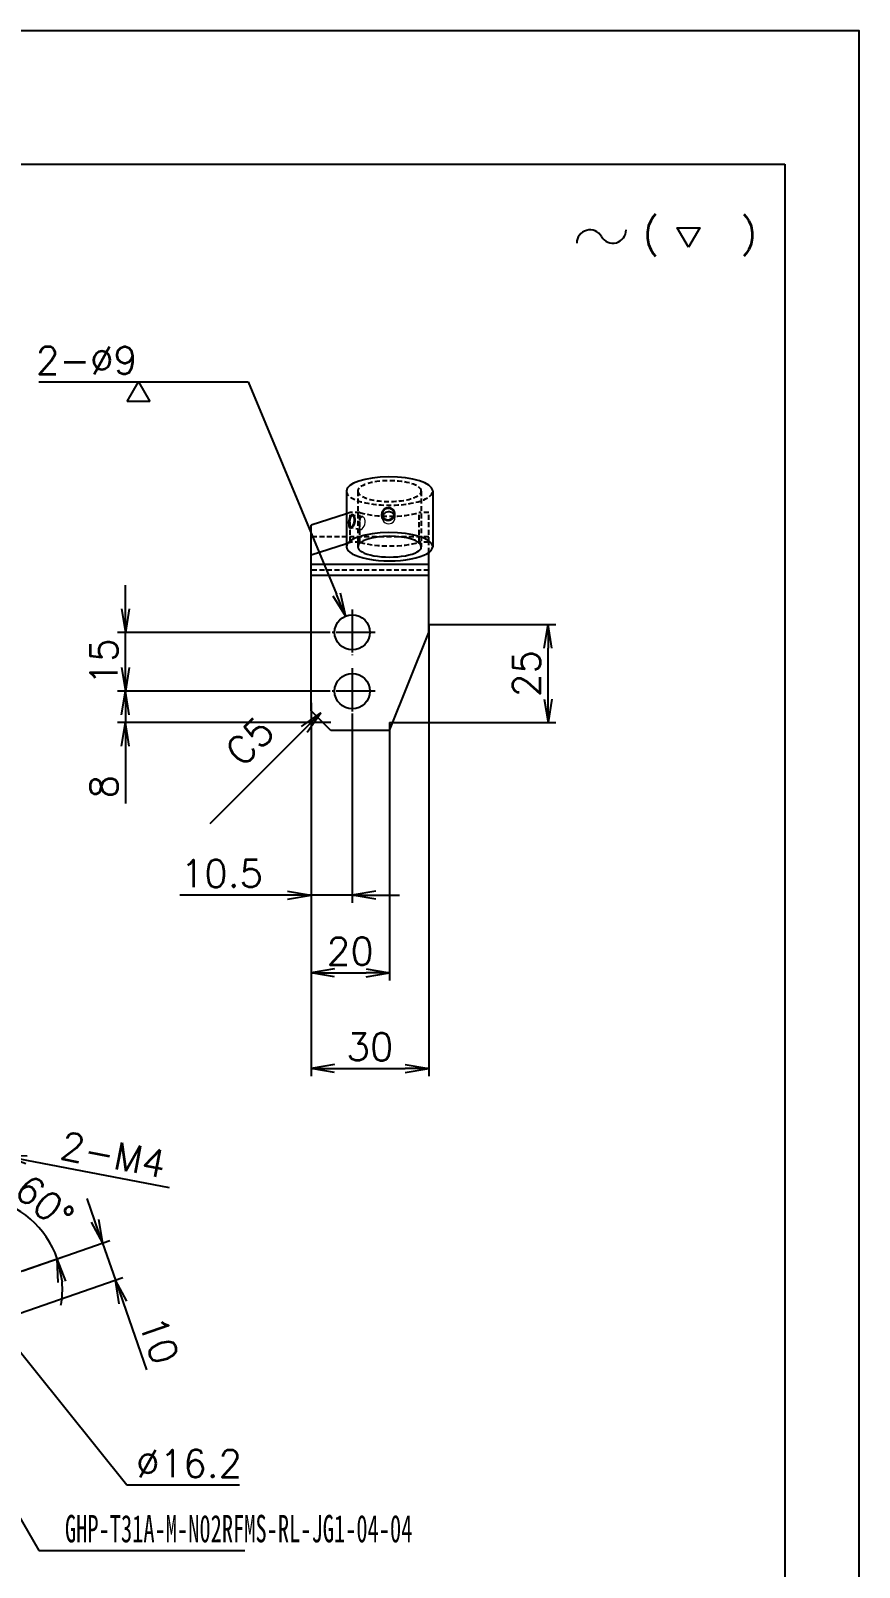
# Model space of a CAD drawing. Header units: millimetres. Extents: x 169 to 68710, y -18996 to 3059.
# Drawn here: x 1532.3 to 1743.5, y 2314.1 to 2705.9 of the extents above; entities that cross this region are included whole.
import ezdxf
from ezdxf.enums import TextEntityAlignment as Align

# ---------------------------------------------------------------- set-up
doc = ezdxf.new("R2010")
doc.units = ezdxf.units.MM
for name, pattern in [('CENTER-HOKUTO', [23, 20, -1, 1, -1]), ('DASHED', [15, 12, -3]), ('HIDDEN-HOKUTO', [3.8, 2.5, -1.3])]:
    doc.linetypes.add(name, pattern=pattern)
doc.layers.add('AM_4', color=253, linetype='Continuous', lineweight=25)
for name, color, linetype in [('AM_7', 2, 'CENTER-HOKUTO'), ('AM_HID', 1, 'HIDDEN-HOKUTO'), ('AM_VIS', 7, 'Continuous'), ('list', 3, 'Continuous'), ('title_frame', 7, 'Continuous'), ('word_dim', 253, 'Continuous')]:
    doc.layers.add(name, color=color, linetype=linetype)
doc.styles.get("Standard").update_dxf_attribs({"font": 'txt', "bigfont": 'gbcbig.shx'})
doc.dimstyles.new('STANDARD 1-1', dxfattribs={"dimtxt": 3.5, "dimasz": 3, "dimexe": 1, "dimexo": 0, "dimgap": 1, "dimtad": 3, "dimdsep": 46, "dimtxsty": 'Standard', "dimblk1": 'OPEN', "dimblk2": 'OPEN', "dimsah": 1, "dimcen": 0, "dimclrd": 256, "dimclre": 256, "dimclrt": 3, "dimazin": 2, "dimtfac": 1, "dimtmove": 0, "dimatfit": 3, "dimldrblk": 'OPEN', "dimfxl": 0, "dimtolj": 1, "dimlwd": 25, "dimlwe": 25, "dimarcsym": 0})
doc.dimstyles.new('STANDARD 1-2', dxfattribs={"dimscale": 2, "dimtxt": 3.5, "dimasz": 3, "dimexe": 1, "dimexo": 0, "dimgap": 1, "dimtad": 3, "dimdsep": 46, "dimtxsty": 'Standard', "dimblk1": 'OPEN', "dimblk2": 'OPEN', "dimsah": 1, "dimcen": 0, "dimclrd": 256, "dimclre": 256, "dimclrt": 3, "dimazin": 2, "dimtfac": 1, "dimtmove": 0, "dimatfit": 3, "dimldrblk": 'OPEN', "dimfxl": 0, "dimtolj": 1, "dimlwd": 25, "dimlwe": 25, "dimarcsym": 0})
doc.dimstyles.new('STANDARD 1-2$3', dxfattribs={"dimscale": 2, "dimtxt": 3.5, "dimasz": 3, "dimexe": 1, "dimexo": 0, "dimgap": 1, "dimtad": 3, "dimtoh": 1, "dimdsep": 46, "dimtxsty": 'Standard', "dimblk1": 'OPEN', "dimblk2": 'OPEN', "dimsah": 1, "dimcen": 0, "dimclrd": 256, "dimclre": 256, "dimclrt": 3, "dimazin": 2, "dimtfac": 1, "dimtofl": 0, "dimtmove": 0, "dimatfit": 3, "dimldrblk": 'OPEN', "dimfxl": 0, "dimtolj": 1, "dimlwd": 25, "dimlwe": 25, "dimarcsym": 0})

# ---------------------------------------------------------------- blocks, each defined once
blk = doc.blocks.new('shiage0')
at = {"layer": 'word_dim', "color": 3, "linetype": 'Continuous'}
for centre, start, end in [((1.69, 0), 30, 180), ((4.61, 1.69), 210, 0)]:
    blk.add_arc(centre, 1.69, start, end, dxfattribs=at)
blk = doc.blocks.new('12')
at = {"layer": 'title_frame', "color": 3, "linetype": 'Continuous'}
blk.add_lwpolyline([(20.46, 3.03), (19.01, 5.53), (21.9, 5.53)], close=True, dxfattribs=at)
blk.add_blockref('shiage0', (6.23, 3.56), dxfattribs=at)
blk.add_text('(   )', height=3.5, dxfattribs=at).set_placement((14.64, 3.08))
blk = doc.blocks.new('_Open')
at = {"color": 0, "lineweight": -2}
for p, q in [((-1, 0.167), (0, 0)), ((-1, -0.167), (0, 0)), ((0, 0), (-1, 0))]:
    blk.add_line(p, q, dxfattribs=at)
blk = doc.blocks.new('*D103')
at = {"layer": 'DEFPOINTS', "color": 0, "ltscale": 2, "transparency": 16777216}
for p in [(1608.37, 2537.47), (1556.37, 2529.47), (1608.72, 2529.47)]:
    blk.add_point(p, dxfattribs=at)
at = {"layer": 'word_dim', "lineweight": 25, "ltscale": 2, "transparency": 16777216}
for p, q in [((1556.37, 2543.47), (1556.37, 2549.47)), ((1608.37, 2537.47), (1554.37, 2537.47)), ((1556.37, 2537.47), (1556.37, 2529.47)), ((1608.72, 2529.47), (1554.37, 2529.47)), ((1556.37, 2523.47), (1556.37, 2508.8))]:
    blk.add_line(p, q, dxfattribs=at)
at = {"layer": 'word_dim', "lineweight": 25, "ltscale": 2, "transparency": 16777216, "xscale": 6, "yscale": 6, "zscale": 6}
for p, rotation in [((1556.37, 2537.47), 270), ((1556.37, 2529.47), 90)]:
    blk.add_blockref('_Open', p, dxfattribs=dict(at, rotation=rotation))
at = {"layer": 'word_dim', "color": 3, "ltscale": 2, "transparency": 16777216, "insert": (1550.87, 2513.13), "char_height": 7, "attachment_point": 5, "rotation": 90}
blk.add_mtext('\\A1;8', dxfattribs=at)
blk = doc.blocks.new('*D104')
at = {"layer": 'DEFPOINTS', "color": 0, "ltscale": 2, "transparency": 16777216}
for p in [(1556.37, 2552.47), (1608.37, 2552.47), (1608.37, 2537.47)]:
    blk.add_point(p, dxfattribs=at)
at = {"layer": 'word_dim', "lineweight": 25, "ltscale": 2, "transparency": 16777216}
for p, q in [((1556.37, 2558.47), (1556.37, 2564.47)), ((1608.37, 2552.47), (1554.37, 2552.47)), ((1556.37, 2537.47), (1556.37, 2552.47)), ((1608.37, 2537.47), (1554.37, 2537.47)), ((1556.37, 2531.47), (1556.37, 2525.47))]:
    blk.add_line(p, q, dxfattribs=at)
at = {"layer": 'word_dim', "lineweight": 25, "ltscale": 2, "transparency": 16777216, "xscale": 6, "yscale": 6, "zscale": 6}
for p, rotation in [((1556.37, 2552.47), 270), ((1556.37, 2537.47), 90)]:
    blk.add_blockref('_Open', p, dxfattribs=dict(at, rotation=rotation))
at = {"layer": 'word_dim', "color": 3, "ltscale": 2, "transparency": 16777216, "insert": (1550.87, 2544.97), "char_height": 7, "attachment_point": 5, "rotation": 90}
blk.add_mtext('\\A1;15', dxfattribs=at)
blk = doc.blocks.new('*D105')
at = {"layer": 'DEFPOINTS', "color": 0, "ltscale": 2, "transparency": 16777216}
for p in [(1603.72, 2534.47), (1614.22, 2531.62), (1603.72, 2485.48)]:
    blk.add_point(p, dxfattribs=at)
at = {"layer": 'word_dim', "lineweight": 25, "ltscale": 2, "transparency": 16777216}
for p, q in [((1603.72, 2534.47), (1603.72, 2483.48)), ((1614.22, 2531.62), (1614.22, 2483.48)), ((1597.72, 2485.48), (1570.22, 2485.48)), ((1614.22, 2485.48), (1603.72, 2485.48)), ((1620.22, 2485.48), (1626.22, 2485.48))]:
    blk.add_line(p, q, dxfattribs=at)
at = {"layer": 'word_dim', "lineweight": 25, "ltscale": 2, "transparency": 16777216, "xscale": 6, "yscale": 6, "zscale": 6}
blk.add_blockref('_Open', (1603.72, 2485.48), dxfattribs=at)
at = {"layer": 'word_dim', "lineweight": 25, "ltscale": 2, "transparency": 16777216, "xscale": 6, "yscale": 6, "zscale": 6, "rotation": 180}
blk.add_blockref('_Open', (1614.22, 2485.48), dxfattribs=at)
at = {"layer": 'word_dim', "color": 3, "ltscale": 2, "transparency": 16777216, "insert": (1580.97, 2490.98), "char_height": 7, "attachment_point": 5}
blk.add_mtext('\\A1;10.5', dxfattribs=at)
blk = doc.blocks.new('*D106')
at = {"layer": 'DEFPOINTS', "color": 0, "ltscale": 2, "transparency": 16777216}
for p in [(1603.72, 2534.47), (1623.72, 2529.47), (1623.72, 2465.67)]:
    blk.add_point(p, dxfattribs=at)
at = {"layer": 'word_dim', "lineweight": 25, "ltscale": 2, "transparency": 16777216}
for p, q in [((1603.72, 2534.47), (1603.72, 2463.67)), ((1623.72, 2529.47), (1623.72, 2463.67)), ((1609.72, 2465.67), (1617.72, 2465.67))]:
    blk.add_line(p, q, dxfattribs=at)
at = {"layer": 'word_dim', "lineweight": 25, "ltscale": 2, "transparency": 16777216, "xscale": 6, "yscale": 6, "zscale": 6, "rotation": 180}
blk.add_blockref('_Open', (1603.72, 2465.67), dxfattribs=at)
at = {"layer": 'word_dim', "lineweight": 25, "ltscale": 2, "transparency": 16777216, "xscale": 6, "yscale": 6, "zscale": 6}
blk.add_blockref('_Open', (1623.72, 2465.67), dxfattribs=at)
at = {"layer": 'word_dim', "color": 3, "ltscale": 2, "transparency": 16777216, "insert": (1613.72, 2471.17), "char_height": 7, "attachment_point": 5}
blk.add_mtext('\\A1;20', dxfattribs=at)
blk = doc.blocks.new('*D107')
at = {"layer": 'DEFPOINTS', "color": 0, "ltscale": 2, "transparency": 16777216}
for p in [(1633.72, 2554.47), (1603.72, 2534.47), (1633.72, 2441.27)]:
    blk.add_point(p, dxfattribs=at)
at = {"layer": 'word_dim', "lineweight": 25, "ltscale": 2, "transparency": 16777216}
for p, q in [((1633.72, 2554.47), (1633.72, 2439.27)), ((1603.72, 2534.47), (1603.72, 2439.27)), ((1609.72, 2441.27), (1627.72, 2441.27))]:
    blk.add_line(p, q, dxfattribs=at)
at = {"layer": 'word_dim', "lineweight": 25, "ltscale": 2, "transparency": 16777216, "xscale": 6, "yscale": 6, "zscale": 6, "rotation": 180}
blk.add_blockref('_Open', (1603.72, 2441.27), dxfattribs=at)
at = {"layer": 'word_dim', "lineweight": 25, "ltscale": 2, "transparency": 16777216, "xscale": 6, "yscale": 6, "zscale": 6}
blk.add_blockref('_Open', (1633.72, 2441.27), dxfattribs=at)
at = {"layer": 'word_dim', "color": 3, "ltscale": 2, "transparency": 16777216, "insert": (1618.72, 2446.77), "char_height": 7, "attachment_point": 5}
blk.add_mtext('\\A1;30', dxfattribs=at)
blk = doc.blocks.new('*D108')
at = {"layer": 'DEFPOINTS', "color": 0, "ltscale": 2, "transparency": 16777216}
for p in [(1633.72, 2554.47), (1664.13, 2554.47), (1623.72, 2529.47)]:
    blk.add_point(p, dxfattribs=at)
at = {"layer": 'word_dim', "lineweight": 25, "ltscale": 2, "transparency": 16777216}
for p, q in [((1633.72, 2554.47), (1666.13, 2554.47)), ((1664.13, 2535.47), (1664.13, 2548.47)), ((1623.72, 2529.47), (1666.13, 2529.47))]:
    blk.add_line(p, q, dxfattribs=at)
at = {"layer": 'word_dim', "lineweight": 25, "ltscale": 2, "transparency": 16777216, "xscale": 6, "yscale": 6, "zscale": 6}
for p, rotation in [((1664.13, 2554.47), 90), ((1664.13, 2529.47), 270)]:
    blk.add_blockref('_Open', p, dxfattribs=dict(at, rotation=rotation))
at = {"layer": 'word_dim', "color": 3, "ltscale": 2, "transparency": 16777216, "insert": (1658.63, 2541.97), "char_height": 7, "attachment_point": 5, "rotation": 90}
blk.add_mtext('\\A1;25', dxfattribs=at)
blk = doc.blocks.new('*D109')
at = {"layer": 'DEFPOINTS', "color": 0, "ltscale": 2, "transparency": 16777216}
for p in [(1612.5, 2556.62), (1615.95, 2548.31)]:
    blk.add_point(p, dxfattribs=at)
at = {"layer": 'word_dim', "lineweight": 25, "ltscale": 2, "transparency": 16777216}
for p, q in [((1534.31, 2616.33), (1587.68, 2616.33)), ((1587.68, 2616.33), (1610.19, 2562.16))]:
    blk.add_line(p, q, dxfattribs=at)
at = {"layer": 'word_dim', "lineweight": 25, "ltscale": 2, "transparency": 16777216, "xscale": 6, "yscale": 6, "zscale": 6, "rotation": 292.573750964101}
blk.add_blockref('_Open', (1612.5, 2556.62), dxfattribs=at)
at = {"layer": 'word_dim', "color": 3, "ltscale": 2, "transparency": 16777216, "insert": (1546.48, 2621.83), "char_height": 7, "attachment_point": 5}
blk.add_mtext('\\A1;{\\Fromans,bigfont|c134;2}-∅9', dxfattribs=at)
blk = doc.blocks.new('shiage1')
at = {"layer": 'word_dim', "color": 3, "linetype": 'Continuous'}
for p, q in [((0, 0), (-1.44, 2.5)), ((-1.44, 2.5), (1.44, 2.5)), ((1.44, 2.5), (0, 0))]:
    blk.add_line(p, q, dxfattribs=at)
blk = doc.blocks.new('*D81')
at = {"layer": 'DEFPOINTS', "color": 0, "ltscale": 2, "transparency": 16777216}
for p in [(1530.2, 2389.7), (1553.82, 2387.3), (1512.4, 2372.95)]:
    blk.add_point(p, dxfattribs=at)
at = {"layer": 'word_dim', "lineweight": 25, "ltscale": 2, "transparency": 16777216}
for p, q in [((1548.59, 2402.42), (1546.62, 2408.09)), ((1530.2, 2389.7), (1552.44, 2397.4)), ((1550.55, 2396.75), (1553.82, 2387.3)), ((1512.4, 2372.95), (1555.71, 2387.95)), ((1555.78, 2381.63), (1561.73, 2364.46))]:
    blk.add_line(p, q, dxfattribs=at)
at = {"layer": 'word_dim', "lineweight": 25, "ltscale": 2, "transparency": 16777216, "xscale": 6, "yscale": 6, "zscale": 6}
for p, rotation in [((1550.55, 2396.75), 289.0999954255253), ((1553.82, 2387.3), 109.0999954255253)]:
    blk.add_blockref('_Open', p, dxfattribs=dict(at, rotation=rotation))
at = {"layer": 'word_dim', "color": 3, "ltscale": 2, "transparency": 16777216, "insert": (1564.94, 2372.01), "char_height": 7, "attachment_point": 5, "rotation": 289.1}
blk.add_mtext('\\A1;10', dxfattribs=at)
blk = doc.blocks.new('*D82')
at = {"layer": 'DEFPOINTS', "color": 0, "ltscale": 2, "transparency": 16777216}
for p in [(1511.62, 2391.34), (1521.75, 2378.7)]:
    blk.add_point(p, dxfattribs=at)
at = {"layer": 'word_dim', "lineweight": 25, "ltscale": 2, "transparency": 16777216}
for p, q in [((1556.77, 2335.03), (1525.5, 2374.02)), ((1585.44, 2335.03), (1556.77, 2335.03))]:
    blk.add_line(p, q, dxfattribs=at)
at = {"layer": 'word_dim', "lineweight": 25, "ltscale": 2, "transparency": 16777216, "xscale": 6, "yscale": 6, "zscale": 6, "rotation": 128.7270675763932}
blk.add_blockref('_Open', (1521.75, 2378.7), dxfattribs=at)
at = {"layer": 'word_dim', "color": 3, "ltscale": 2, "transparency": 16777216, "insert": (1572.61, 2340.53), "char_height": 7, "attachment_point": 5}
blk.add_mtext('\\A1;∅16.2', dxfattribs=at)
blk = doc.blocks.new('*D85')
at = {"layer": 'DEFPOINTS', "color": 0, "ltscale": 2, "transparency": 16777216}
for p in [(1535.03, 2399.93), (1518.81, 2396.09), (1518.13, 2392.51), (1523.9, 2387.52), (1527.34, 2388.71)]:
    blk.add_point(p, dxfattribs=at)
at = {"layer": 'word_dim', "lineweight": 25, "ltscale": 2, "transparency": 16777216}
for p, q in [((1518.81, 2396.09), (1521.53, 2410.19)), ((1527.34, 2388.71), (1540.91, 2393.41))]:
    blk.add_line(p, q, dxfattribs=at)
for start, end in [(93.688, 108.2714), (19.1046, 79.1046), (349.9379, 4.5213)]:
    blk.add_arc((1516.68, 2385.02), 23.64, start, end, dxfattribs=at)
at = {"layer": 'word_dim', "lineweight": 25, "ltscale": 2, "transparency": 16777216, "xscale": 6, "yscale": 6, "zscale": 6}
for p, rotation in [((1521.15, 2408.23), 356.3962979834573), ((1539.02, 2392.75), 101.8129364410471)]:
    blk.add_blockref('_Open', p, dxfattribs=dict(at, rotation=rotation))
at = {"layer": 'word_dim', "color": 3, "ltscale": 2, "transparency": 16777216, "insert": (1535.76, 2407.04), "char_height": 7, "attachment_point": 5, "rotation": 319.1046}
blk.add_mtext('\\A1;60°', dxfattribs=at)
blk = doc.blocks.new('*D86')
at = {"layer": 'DEFPOINTS', "color": 0, "ltscale": 2, "transparency": 16777216}
for p in [(1525.27, 2419.06), (1516.76, 2396.02), (1520.69, 2395.26)]:
    blk.add_point(p, dxfattribs=at)
at = {"layer": 'word_dim', "lineweight": 25, "ltscale": 2, "transparency": 16777216}
for p, q in [((1515.45, 2420.95), (1509.56, 2422.08)), ((1516.76, 2396.02), (1521.72, 2421.78)), ((1520.69, 2395.26), (1525.65, 2421.02)), ((1521.34, 2419.81), (1525.27, 2419.06)), ((1531.16, 2417.92), (1567.5, 2410.93))]:
    blk.add_line(p, q, dxfattribs=at)
at = {"layer": 'word_dim', "lineweight": 25, "ltscale": 2, "transparency": 16777216, "xscale": 6, "yscale": 6, "zscale": 6}
for p, rotation in [((1521.34, 2419.81), 349.1047122440419), ((1525.27, 2419.06), 169.1047122440419)]:
    blk.add_blockref('_Open', p, dxfattribs=dict(at, rotation=rotation))
at = {"layer": 'word_dim', "color": 3, "ltscale": 2, "transparency": 16777216, "insert": (1553.32, 2419.26), "char_height": 7, "attachment_point": 5, "rotation": 349.1047}
blk.add_mtext('\\A1;{\\Fromans,bigfont|c134;2-M}4', dxfattribs=at)

msp = doc.modelspace()

# ---------------------------------------------------------------- linework, layer by layer
at = {"color": 7, "lineweight": 35}
for points in [[(1613.69, 2581.85), (1613.568, 2581.553), (1613.477, 2581.22), (1613.38, 2580.508), (1613.396, 2579.831), (1613.439, 2579.588), (1613.506, 2579.383), (1613.601, 2579.232), (1613.767, 2579.135)], [(1614.328, 2582.328), (1614.119, 2582.308), (1613.921, 2582.178), (1613.798, 2582.032), (1613.69, 2581.85)], [(1614.425, 2579.609), (1614.688, 2580.11), (1614.858, 2580.687), (1614.904, 2581.275), (1614.829, 2581.745), (1614.751, 2581.946), (1614.648, 2582.113), (1614.498, 2582.257), (1614.328, 2582.328)], [(1622.61, 2583.956), (1622.237, 2583.676), (1621.959, 2583.305), (1621.802, 2582.882), (1621.776, 2582.438)], [(1621.776, 2582.438), (1621.889, 2582.001), (1622.134, 2581.622), (1622.491, 2581.331), (1622.924, 2581.153), (1623.344, 2581.097), (1623.766, 2581.141), (1624.163, 2581.283)], [(1625.003, 2582.741), (1624.889, 2583.189), (1624.643, 2583.587), (1624.285, 2583.901), (1623.848, 2584.098), (1623.37, 2584.16), (1622.893, 2584.079), (1622.61, 2583.956)], [(1624.163, 2581.283), (1624.538, 2581.542), (1624.818, 2581.892), (1624.977, 2582.302), (1625.003, 2582.741)], [(1613.767, 2579.135), (1613.951, 2579.16), (1614.149, 2579.288), (1614.425, 2579.609)]]:
    msp.add_lwpolyline(points, dxfattribs=at)
at = {"color": 7, "linetype": 'DASHED', "lineweight": 13}
for points in [[(1616.888, 2581.878), (1616.675, 2581.859), (1616.477, 2581.729), (1616.356, 2581.582), (1616.253, 2581.399)], [(1616.989, 2579.159), (1617.216, 2579.548), (1617.388, 2579.994), (1617.485, 2580.464), (1617.491, 2580.921), (1617.402, 2581.335), (1617.223, 2581.661), (1617.065, 2581.806), (1616.888, 2581.878)], [(1624.253, 2580.332), (1624.628, 2580.586), (1624.908, 2580.932), (1625.068, 2581.339), (1625.094, 2581.779)], [(1616.253, 2581.399), (1616.117, 2581.023), (1616.027, 2580.598), (1615.978, 2580.146), (1615.967, 2579.703), (1615.992, 2579.325), (1616.057, 2579.006), (1616.17, 2578.781), (1616.327, 2578.685)], [(1616.327, 2578.685), (1616.506, 2578.711), (1616.705, 2578.839), (1616.989, 2579.159)], [(1621.866, 2581.475), (1621.979, 2581.04), (1622.225, 2580.665), (1622.581, 2580.379), (1623.013, 2580.203), (1623.433, 2580.148), (1623.855, 2580.192), (1624.253, 2580.332)]]:
    msp.add_lwpolyline(points, dxfattribs=at)
at = {"layer": 'AM_4'}
for p, q in [((1633.724, 2569.763), (1603.724, 2569.763)), ((1633.724, 2566.928), (1603.724, 2566.928))]:
    msp.add_line(p, q, dxfattribs=at)
at = {"layer": 'AM_7', "ltscale": 0.5}
for p, q in [((1614.224, 2558.318), (1614.224, 2546.618)), ((1620.074, 2552.468), (1608.374, 2552.468)), ((1614.224, 2543.318), (1614.224, 2531.618)), ((1620.074, 2537.468), (1608.374, 2537.468))]:
    msp.add_line(p, q, dxfattribs=at)
at = {"layer": 'AM_HID', "ltscale": 0.5}
for p, q in [((1615.624, 2588.48), (1615.624, 2574.306)), ((1631.824, 2588.48), (1631.824, 2574.306)), ((1613.724, 2583.028), (1612.724, 2582.701)), ((1613.724, 2575.468), (1613.724, 2583.028)), ((1616.175, 2583.028), (1613.724, 2583.028)), ((1616.888, 2581.878), (1614.328, 2582.328)), ((1616.175, 2575.468), (1616.175, 2583.028)), ((1621.866, 2581.475), (1621.776, 2582.438)), ((1625.094, 2581.779), (1625.003, 2582.741)), ((1631.274, 2575.468), (1631.274, 2583.028)), ((1633.724, 2583.028), (1631.274, 2583.028)), ((1633.724, 2575.468), (1633.724, 2583.028)), ((1616.327, 2578.685), (1613.767, 2579.135)), ((1633.724, 2576.856), (1603.724, 2576.856)), ((1612.724, 2575.141), (1613.724, 2575.468)), ((1616.175, 2575.468), (1613.724, 2575.468)), ((1633.724, 2575.468), (1631.274, 2575.468)), ((1633.724, 2572.807), (1633.724, 2575.468)), ((1633.724, 2568.352), (1603.724, 2568.352))]:
    msp.add_line(p, q, dxfattribs=at)
for centre, radius, start, end in [((1623.344, 2581.611), 1.485, 166.06518, 185.22954), ((1623.585, 2581.634), 1.516, 5.49479, 24.28495)]:
    msp.add_arc(centre, radius, start, end, dxfattribs=at)
for centre, major_axis, start_param, end_param in [((1623.724, 2588.48), (-8.1, 0), 3.1723883, 6.2831853), ((1623.724, 2588.48), (-11, 0), 0, 3.1415927), ((1623.724, 2588.48), (-8.1, 0), 0, 3.1415927), ((1623.724, 2588.48), (-8.1, 0), 3.1415927, 3.1723883), ((1623.724, 2585.646), (11, 0), 3.9559326, 5.4688454), ((1623.724, 2578.086), (-11, 0), 0.8143399, 2.3272527)]:
    msp.add_ellipse(centre, major_axis=major_axis, ratio=0.327219, start_param=start_param, end_param=end_param, dxfattribs=at)
at = {"layer": 'AM_VIS', "ltscale": 0.354356}
for p, q in [((1612.724, 2588.48), (1612.724, 2574.306)), ((1634.724, 2588.48), (1634.724, 2574.306))]:
    msp.add_line(p, q, dxfattribs=at)
at = {"layer": 'AM_VIS', "ltscale": 0.236739}
for p, q in [((1612.724, 2582.701), (1603.724, 2579.756)), ((1603.724, 2572.196), (1612.724, 2575.141))]:
    msp.add_line(p, q, dxfattribs=at)
at = {"layer": 'AM_VIS', "ltscale": 0.188989}
msp.add_line((1603.724, 2572.196), (1603.724, 2579.756), dxfattribs=at)
at = {"layer": 'AM_VIS', "ltscale": 0.060837}
msp.add_line((1603.724, 2569.763), (1603.724, 2572.196), dxfattribs=at)
at = {"layer": 'AM_VIS', "ltscale": 0.076102}
msp.add_line((1633.724, 2569.763), (1633.724, 2572.807), dxfattribs=at)
at = {"layer": 'AM_VIS', "ltscale": 0.070872}
for p, q in [((1603.724, 2566.928), (1603.724, 2569.763)), ((1633.724, 2566.928), (1633.724, 2569.763))]:
    msp.add_line(p, q, dxfattribs=at)
at = {"layer": 'AM_VIS'}
for p, q in [((1603.724, 2532.468), (1603.724, 2566.928)), ((1623.724, 2527.468), (1633.724, 2552.468))]:
    msp.add_line(p, q, dxfattribs=at)
at = {"layer": 'AM_VIS', "ltscale": 0.361488}
msp.add_line((1633.724, 2552.468), (1633.724, 2566.928), dxfattribs=at)
at = {"layer": 'AM_VIS', "ltscale": 0.176777}
msp.add_line((1608.724, 2527.468), (1603.724, 2532.468), dxfattribs=at)
at = {"layer": 'AM_VIS', "ltscale": 0.375}
msp.add_line((1623.724, 2527.468), (1608.724, 2527.468), dxfattribs=at)
at = {"layer": 'AM_VIS'}
for centre in [(1614.224, 2552.468), (1614.224, 2537.468)]:
    msp.add_circle(centre, 4.5, dxfattribs=at)
for centre, radius, start, end in [((1623.503, 2581.562), 1.651, 119.12002, 165.75914), ((1623.49, 2581.593), 1.618, 24.21184, 119.27436)]:
    msp.add_arc(centre, radius, start, end, dxfattribs=at)
for centre, major_axis, start_param, end_param in [((1623.724, 2588.48), (-11, 0), 3.1723883, 6.2831853), ((1623.724, 2588.48), (-11, 0), 3.1415927, 3.1723883), ((1623.724, 2574.306), (-11, 0), 3.1723883, 6.2831853), ((1623.724, 2574.306), (-11, 0), 0, 3.1415927), ((1623.724, 2574.306), (-8.1, 0), 3.1723883, 6.2831853), ((1623.724, 2574.306), (-8.1, 0), 0, 3.1415927), ((1623.724, 2574.306), (-8.1, 0), 3.1415927, 3.1723883), ((1623.724, 2574.306), (-11, 0), 3.1415927, 3.1723883)]:
    msp.add_ellipse(centre, major_axis=major_axis, ratio=0.327219, start_param=start_param, end_param=end_param, dxfattribs=at)
at = {"layer": 'title_frame'}
for p, q in [((1342.462, 2671.857), (1724.462, 2671.857)), ((1352.462, 2671.857), (1724.462, 2671.857)), ((1724.462, 2671.857), (1724.462, 2120.357))]:
    msp.add_line(p, q, dxfattribs=at)
at = {"layer": 'title_frame', "color": 4}
msp.add_lwpolyline([(1323.462, 2111.857), (1743.462, 2111.857), (1743.462, 2705.857), (1323.462, 2705.857)], close=True, dxfattribs=at)

# ---------------------------------------------------------------- block references
at = {"layer": 'word_dim', "ltscale": 2, "xscale": 2, "yscale": 2, "zscale": 2}
msp.add_blockref('12', (1658.979, 2644.578), dxfattribs=at)
at = {"layer": 'word_dim', "color": 3, "ltscale": 2, "xscale": 2, "yscale": 2, "zscale": 2, "rotation": 180}
msp.add_blockref('shiage1', (1559.728, 2616.329), dxfattribs=at)

# ---------------------------------------------------------------- texts
at = {"layer": 'list', "ltscale": 2}
msp.add_text('C5', height=7, rotation=45.00114, dxfattribs=at).set_placement((1596.395, 2525.085), align=Align.BOTTOM_RIGHT)
at = {"layer": 'word_dim', "color": 3, "ltscale": 2, "insert": (1540.973, 2320.334), "char_height": 7, "attachment_point": 7}
msp.add_mtext('{\\fFangSong|b0|i0|c134|p49;\\W0.6;GHP-T31A-M-N02RFMS-RL-JG1-04-04}', dxfattribs=at)

# ---------------------------------------------------------------- dimensions: what is measured, and where the dimension line sits
at = {"layer": 'word_dim', "color": 3, "ltscale": 2}
dim = msp.add_diameter_dim_2p(p1=(1615.952, 2548.313), p2=(1612.497, 2556.623), text='{\\Fromans,bigfont|c134;2}-<>', dimstyle='STANDARD 1-2$3', dxfattribs=at)
dim.commit()
dim.dimension.update_dxf_attribs({"geometry": '*D109', "text_midpoint": (1546.476, 2616.329), "dimtype": 163})
for base, p1, p2, picture, middle in [((1556.374, 2552.468), (1608.374, 2537.468), (1608.374, 2552.468), '*D104', (1550.874, 2544.968)), ((1664.128, 2554.468), (1623.724, 2529.468), (1633.724, 2554.468), '*D108', (1658.628, 2541.968)), ((1556.374, 2529.468), (1608.374, 2537.468), (1608.724, 2529.468), '*D103', (1550.874, 2513.135))]:
    dim = msp.add_linear_dim(base=base, p1=p1, p2=p2, angle=90, dimstyle='STANDARD 1-2', dxfattribs=at)
    dim.commit()
    dim.dimension.update_dxf_attribs({"geometry": picture, "text_midpoint": middle})
for base, p1, p2, picture, middle in [((1633.724, 2441.265), (1603.724, 2534.468), (1633.724, 2554.468), '*D107', (1618.724, 2446.765)), ((1603.724, 2485.475), (1614.224, 2531.618), (1603.724, 2534.468), '*D105', (1580.974, 2490.975)), ((1623.724, 2465.669), (1603.724, 2534.468), (1623.724, 2529.468), '*D106', (1613.724, 2471.169))]:
    dim = msp.add_linear_dim(base=base, p1=p1, p2=p2, dimstyle='STANDARD 1-2', dxfattribs=at)
    dim.commit()
    dim.dimension.update_dxf_attribs({"geometry": picture, "text_midpoint": middle})
at = {"layer": 'word_dim', "ltscale": 2}
dim = msp.add_aligned_dim(p1=(1516.764, 2396.018), p2=(1520.692, 2395.262), distance=24.231, text='{\\Fromans,bigfont|c134;2-M}<>', dimstyle='STANDARD 1-2', dxfattribs=at)
dim.commit()
dim.dimension.update_dxf_attribs({"geometry": '*D86', "text_midpoint": (1553.316, 2419.259)})
dim = msp.add_angular_dim_2l(base=(1535.025, 2399.927), line1=((1518.126, 2392.514), (1518.815, 2396.092)), line2=((1523.895, 2387.517), (1527.338, 2388.709)), dimstyle='STANDARD 1-2', dxfattribs=at)
dim.commit()
dim.dimension.update_dxf_attribs({"geometry": '*D85', "text_midpoint": (1535.759, 2407.043)})
dim = msp.add_linear_dim(base=(1553.821, 2387.296), p1=(1530.196, 2389.698), p2=(1512.396, 2372.951), angle=289.1, dimstyle='STANDARD 1-2', dxfattribs=at)
dim.commit()
dim.dimension.update_dxf_attribs({"geometry": '*D81', "text_midpoint": (1564.936, 2372.008)})
dim = msp.add_diameter_dim_2p(p1=(1511.616, 2391.338), p2=(1521.751, 2378.7), dimstyle='STANDARD 1-2$3', dxfattribs=at)
dim.commit()
dim.dimension.update_dxf_attribs({"geometry": '*D82', "text_midpoint": (1572.606, 2335.028), "dimtype": 163})

# ---------------------------------------------------------------- leaders
msp.add_leader([(1606.224, 2531.968), (1577.941, 2503.683)], dimstyle='STANDARD 1-2', dxfattribs=at)
msp.add_leader([(1495.16, 2386.152), (1534.297, 2318.334), (1586.792, 2318.334)], dimstyle='STANDARD 1-1', override={"dimgap": 1, "dimtad": 1, "dimtfac": 0.5}, dxfattribs=at)

doc.saveas('drawing.dxf')
